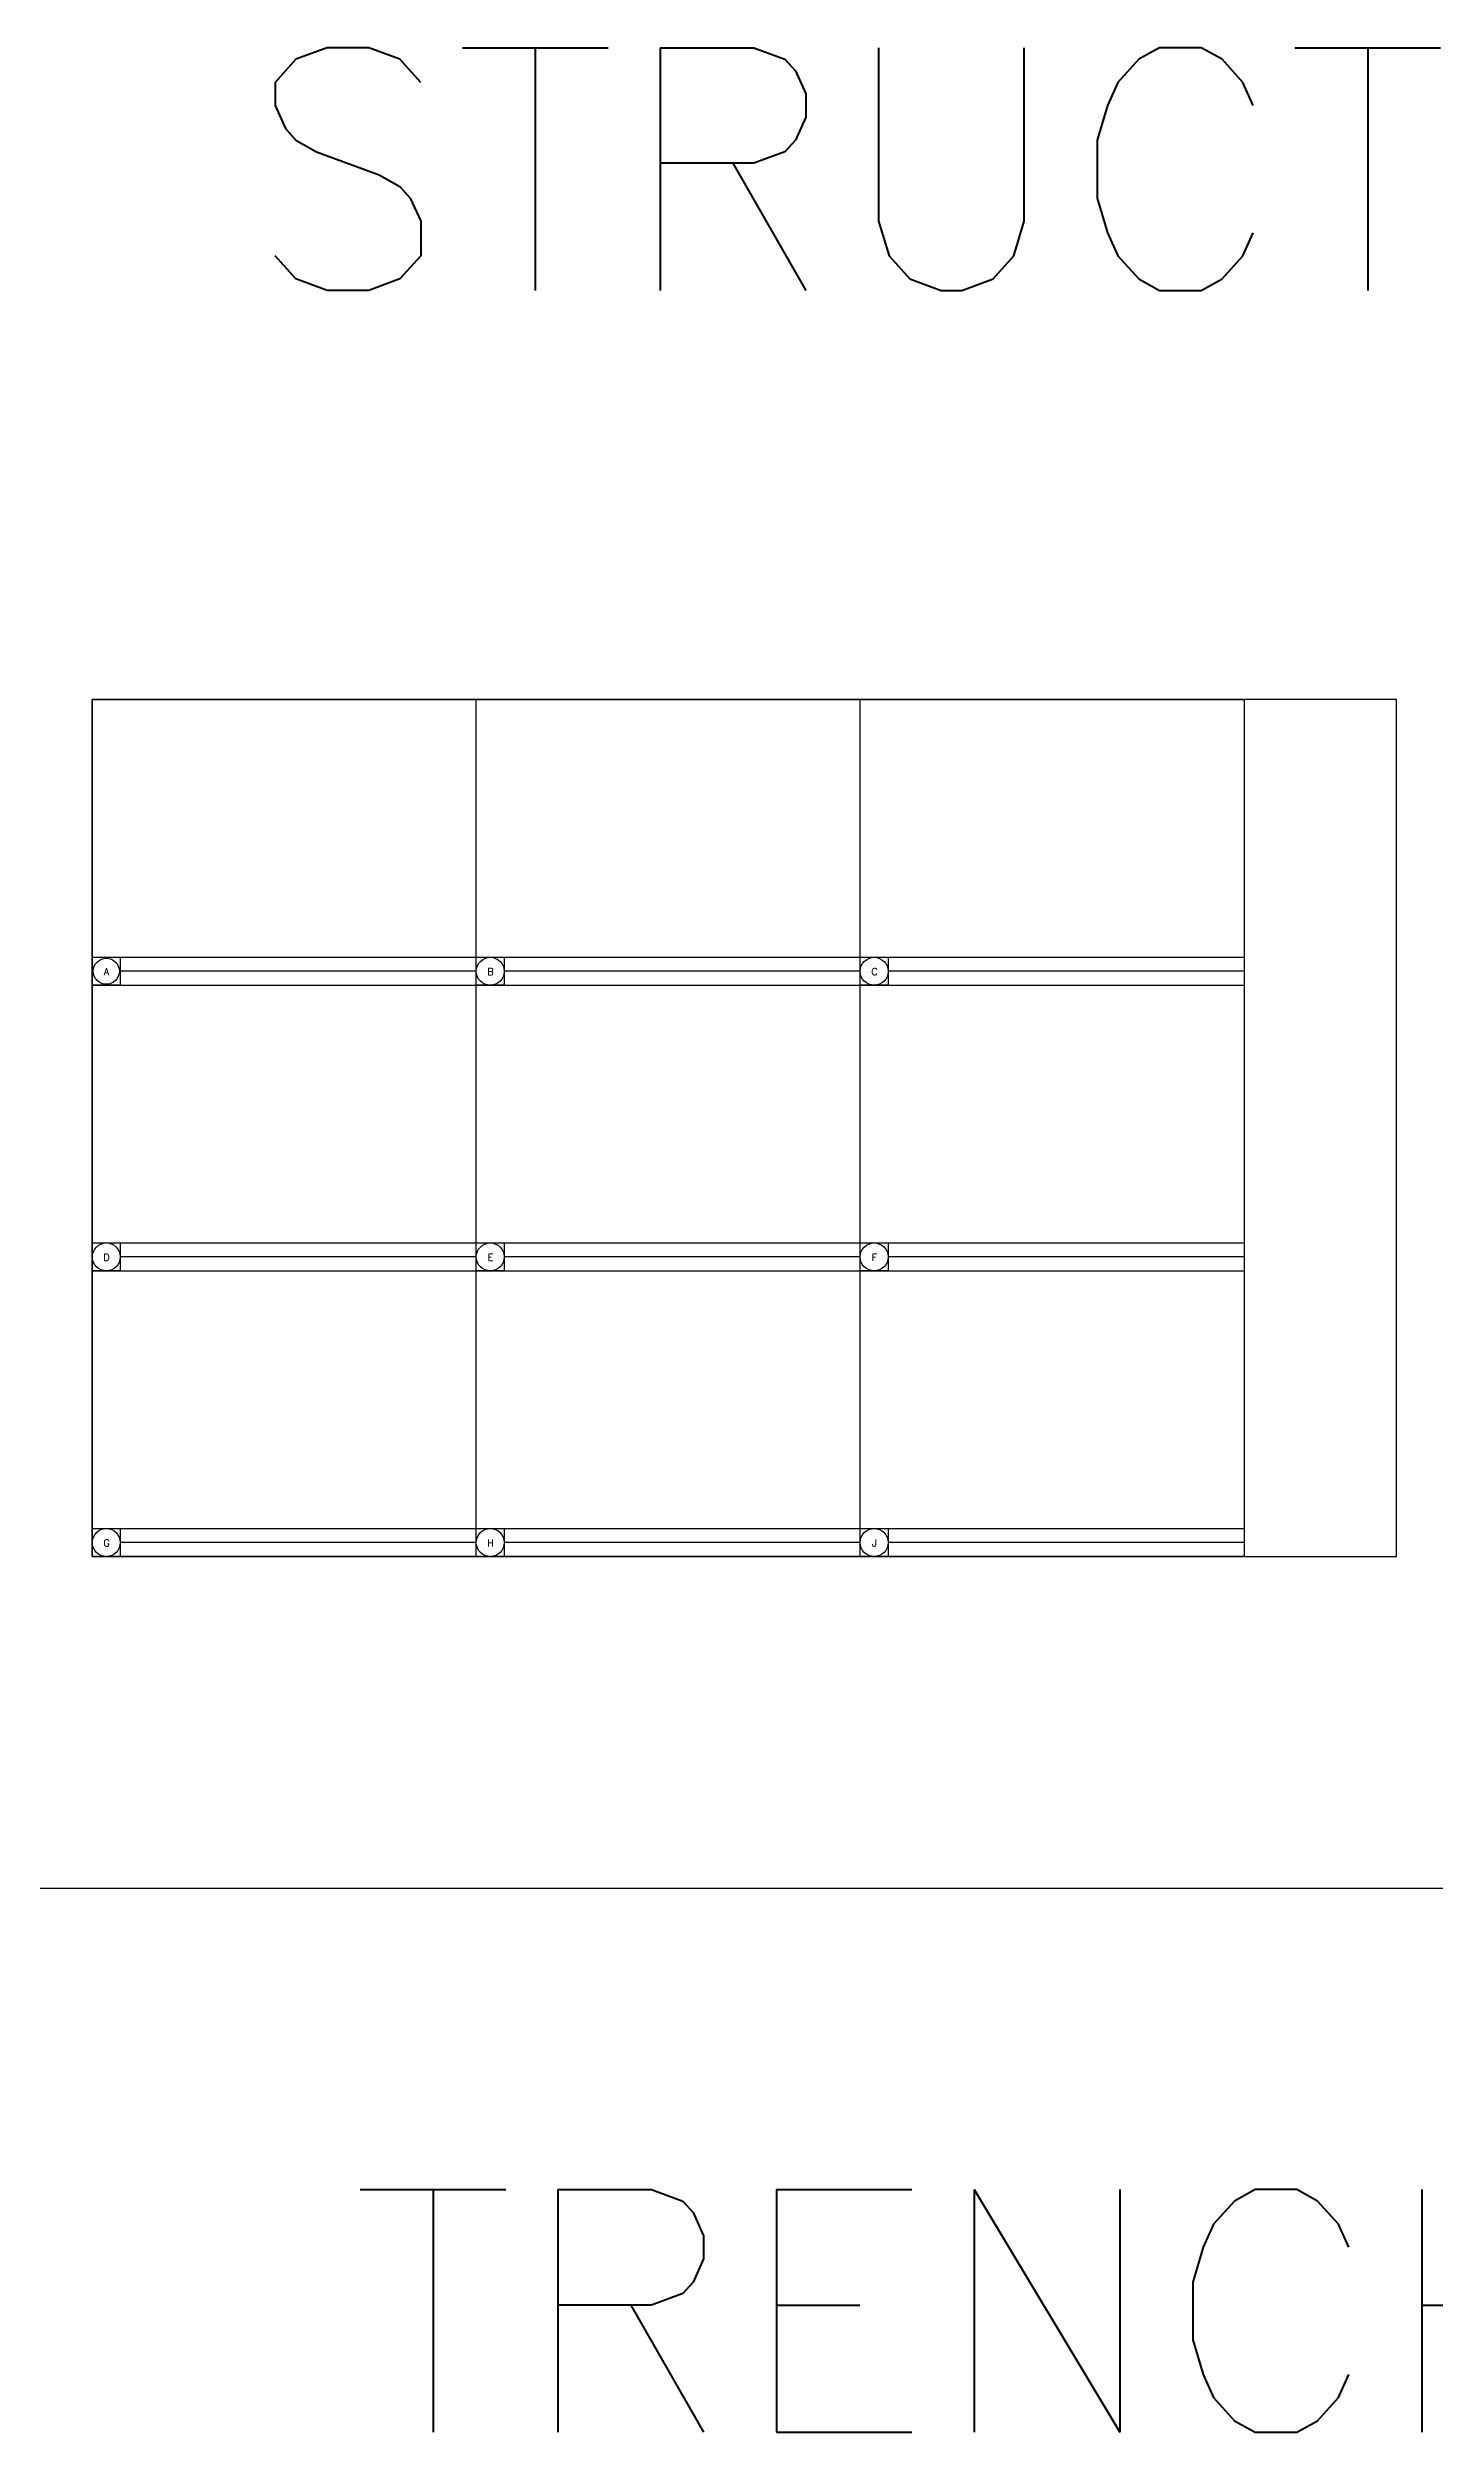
# Model space of a CAD drawing. Header units: inches. Extents: x -6 to 441, y 0 to 338.
# Drawn here: x 51.8 to 89.1, y 102.2 to 166.2 of the extents above; entities that cross this region are included whole.
import ezdxf

# ---------------------------------------------------------------- set-up
doc = ezdxf.new("R2010")
doc.units = ezdxf.units.IN
doc.header["$MEASUREMENT"] = 0
doc.styles.add('Roman-A', font='romans.shx', dxfattribs={"height": 0.125})

# ---------------------------------------------------------------- blocks, each defined once
blk = doc.blocks.new('*U34')
blk.add_lwpolyline([(0, 0.75), (0.75, 0.75), (0.75, 0), (0, 0)], close=True)
blk.add_circle((0.375, 0.375), 0.375)
at = {"insert": (0.383, 0.366), "char_height": 0.188, "width": 0.46087, "attachment_point": 5, "style": 'Roman-A'}
blk.add_mtext('G', dxfattribs=at)
blk = doc.blocks.new('*U35')
blk.add_lwpolyline([(0, 0.75), (0.75, 0.75), (0.75, 0), (0, 0)], close=True)
blk.add_circle((0.375, 0.375), 0.375)
at = {"insert": (0.383, 0.366), "char_height": 0.188, "width": 0.46087, "attachment_point": 5, "style": 'Roman-A'}
blk.add_mtext('H', dxfattribs=at)
blk = doc.blocks.new('*U36')
blk.add_lwpolyline([(0, 0.75), (0.75, 0.75), (0.75, 0), (0, 0)], close=True)
blk.add_circle((0.375, 0.375), 0.375)
at = {"insert": (0.383, 0.366), "char_height": 0.188, "width": 0.46087, "attachment_point": 5, "style": 'Roman-A'}
blk.add_mtext('J', dxfattribs=at)
blk = doc.blocks.new('*U31')
blk.add_lwpolyline([(0, 0.75), (0.75, 0.75), (0.75, 0), (0, 0)], close=True)
blk.add_circle((0.375, 0.375), 0.375)
at = {"insert": (0.383, 0.366), "char_height": 0.188, "width": 0.46087, "attachment_point": 5, "style": 'Roman-A'}
blk.add_mtext('D', dxfattribs=at)
blk = doc.blocks.new('*U32')
blk.add_lwpolyline([(0, 0.75), (0.75, 0.75), (0.75, 0), (0, 0)], close=True)
blk.add_circle((0.375, 0.375), 0.375)
at = {"insert": (0.383, 0.366), "char_height": 0.188, "width": 0.46087, "attachment_point": 5, "style": 'Roman-A'}
blk.add_mtext('E', dxfattribs=at)
blk = doc.blocks.new('*U33')
blk.add_lwpolyline([(0, 0.75), (0.75, 0.75), (0.75, 0), (0, 0)], close=True)
blk.add_circle((0.375, 0.375), 0.375)
at = {"insert": (0.383, 0.366), "char_height": 0.188, "width": 0.46087, "attachment_point": 5, "style": 'Roman-A'}
blk.add_mtext('F', dxfattribs=at)
blk = doc.blocks.new('*U28')
blk.add_lwpolyline([(0, 0.75), (0.75, 0.75), (0.75, 0), (0, 0)], close=True)
blk.add_circle((0.375, 0.375), 0.35)
at = {"insert": (0.383, 0.366), "char_height": 0.188, "width": 0.46087, "attachment_point": 5, "style": 'Roman-A'}
blk.add_mtext('A', dxfattribs=at)
blk = doc.blocks.new('*U29')
blk.add_lwpolyline([(0, 0.75), (0.75, 0.75), (0.75, 0), (0, 0)], close=True)
blk.add_circle((0.375, 0.375), 0.375)
at = {"insert": (0.383, 0.366), "char_height": 0.188, "width": 0.46087, "attachment_point": 5, "style": 'Roman-A'}
blk.add_mtext('B', dxfattribs=at)
blk = doc.blocks.new('*U30')
blk.add_lwpolyline([(0, 0.75), (0.75, 0.75), (0.75, 0), (0, 0)], close=True)
blk.add_circle((0.375, 0.375), 0.375)
at = {"insert": (0.383, 0.366), "char_height": 0.188, "width": 0.46087, "attachment_point": 5, "style": 'Roman-A'}
blk.add_mtext('C', dxfattribs=at)

msp = doc.modelspace()

# ---------------------------------------------------------------- linework, layer by layer
for p, q in [((63.314, 125.693), (63.314, 148.693)), ((73.619, 125.693), (73.619, 148.693)), ((53.01, 141.776), (63.314, 141.776)), ((63.314, 141.776), (73.619, 141.776)), ((73.619, 141.776), (83.923, 141.776)), ((53.01, 141.026), (83.923, 141.026)), ((63.314, 141.401), (53.76, 141.401)), ((73.619, 141.401), (64.064, 141.401)), ((83.923, 141.401), (74.369, 141.401)), ((53.01, 134.109), (63.314, 134.109)), ((63.314, 134.109), (73.619, 134.109)), ((73.619, 134.109), (83.923, 134.109)), ((53.01, 133.359), (83.923, 133.359)), ((63.314, 133.734), (53.76, 133.734)), ((73.619, 133.734), (64.064, 133.734)), ((83.923, 133.734), (74.369, 133.734)), ((53.01, 126.443), (63.314, 126.443)), ((63.314, 126.443), (73.619, 126.443)), ((73.619, 126.443), (83.923, 126.443)), ((63.314, 126.068), (53.76, 126.068)), ((73.619, 126.068), (64.064, 126.068)), ((83.923, 126.068), (74.369, 126.068)), ((0, 116.795), (434.989, 116.795))]:
    msp.add_line(p, q)
for points in [[(53.01, 148.693), (83.923, 148.693), (83.923, 125.693), (53.01, 125.693)], [(53.01, 125.693), (88.01, 125.693), (88.01, 148.693), (53.01, 148.693)]]:
    msp.add_lwpolyline(points, close=True)

# ---------------------------------------------------------------- block references
for name, p in [('*U28', (53.01, 141.026)), ('*U29', (63.314, 141.026)), ('*U30', (73.619, 141.026)), ('*U31', (53.01, 133.359)), ('*U32', (63.314, 133.359)), ('*U33', (73.619, 133.359)), ('*U34', (53.01, 125.693)), ('*U35', (63.314, 125.693)), ('*U36', (73.619, 125.693))]:
    msp.add_blockref(name, p)

# ---------------------------------------------------------------- texts
at = {"char_height": 6.51709, "attachment_point": 1, "style": 'Roman-A'}
for s, insert, width in [('STRUCTURAL DETAILS', (57.076, 166.189), 155.13717), ('TRENCHING DETAILS', (59.921, 108.704), 102.78691)]:
    msp.add_mtext(s, dxfattribs=dict(at, insert=insert, width=width))

doc.saveas('drawing.dxf')
